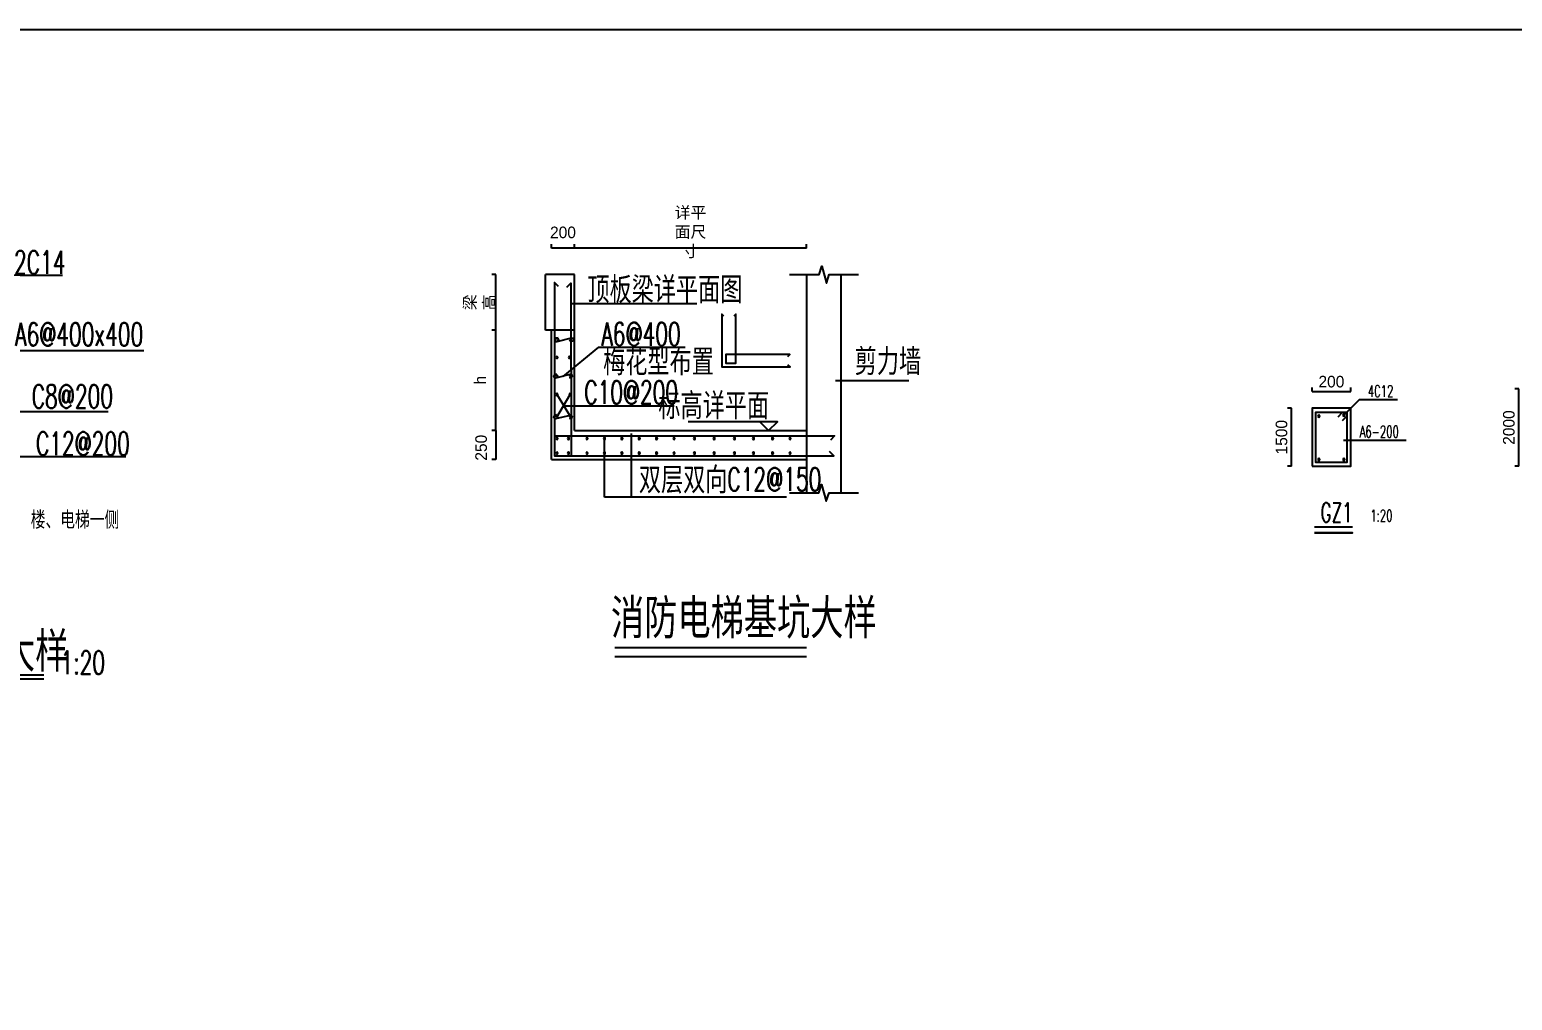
# Model space of a CAD drawing. Header units: millimetres. Extents: x 129427 to 386235, y 419441 to 703525.
# Drawn here: x 202236 to 240596, y 678398 to 703525 of the extents above; entities that cross this region are included whole.
import ezdxf
from ezdxf.enums import TextEntityAlignment as Align

# ---------------------------------------------------------------- set-up
doc = ezdxf.new("R2010")
doc.units = ezdxf.units.MM
doc.header["$LTSCALE"] = 100
doc.layers.add('B-TEXT', color=7, linetype='Continuous')
doc.layers.add('Q-AXIS', color=3, linetype='Continuous')
doc.styles.get("Standard").update_dxf_attribs({"font": 'standard'})
doc.styles.add('汉字', font='汉字')
doc.dimstyles.get("Standard").update_dxf_attribs({"dimtxt": 300, "dimasz": 100, "dimexe": 100, "dimexo": 250, "dimgap": 100, "dimtad": 0, "dimtoh": 1, "dimdec": 0, "dimdsep": 46, "dimcen": 0.09, "dimclrt": 7, "dimadec": 0, "dimazin": 0, "dimtfac": 1, "dimtdec": 4, "dimtofl": 0, "dimtmove": 0, "dimatfit": 3, "dimfxl": 4, "dimfxlon": 1, "dimtolj": 1, "dimtzin": 0, "dimarcsym": 0})

# ---------------------------------------------------------------- blocks, each defined once
blk = doc.blocks.new('*D25')
at = {"layer": 'B-TEXT', "color": 0, "linetype": 'ByBlock', "lineweight": -2}
for p, q in [((214297, 697188), (214193, 697188)), ((214293, 695747), (214293, 697188)), ((214297, 695747), (214193, 695747))]:
    blk.add_line(p, q, dxfattribs=at)
for points in [[(214293, 697188), (214310, 697088), (214277, 697088)], [(214293, 695747), (214277, 695847), (214310, 695847)]]:
    blk.add_solid(points, dxfattribs=at)
at = {"layer": 'B-TEXT', "color": 7, "linetype": 'Continuous', "lineweight": -2, "insert": (213893, 696467), "char_height": 300, "width": 417.33, "attachment_point": 5, "rotation": 90, "style": '汉字'}
blk.add_mtext('梁高', dxfattribs=at)
blk = doc.blocks.new('*D530')
at = {"layer": 'B-TEXT', "color": 0, "linetype": 'ByBlock', "lineweight": -2}
for p, q in [((214297, 693152), (214193, 693152)), ((214293, 693152), (214293, 692402)), ((214297, 692402), (214193, 692402))]:
    blk.add_line(p, q, dxfattribs=at)
for points in [[(214293, 693152), (214310, 693052), (214277, 693052)], [(214293, 692402), (214277, 692502), (214310, 692502)]]:
    blk.add_solid(points, dxfattribs=at)
at = {"layer": 'B-TEXT', "color": 7, "linetype": 'Continuous', "lineweight": -2, "insert": (213918, 692703), "char_height": 300, "width": 566.67, "attachment_point": 5, "rotation": 90, "style": '汉字'}
blk.add_mtext('250', dxfattribs=at)
blk = doc.blocks.new('*D560')
at = {"layer": 'B-TEXT', "color": 0, "linetype": 'ByBlock', "lineweight": -2}
for p, q in [((214297, 695747), (214193, 695747)), ((214293, 693152), (214293, 695747)), ((214297, 693152), (214193, 693152))]:
    blk.add_line(p, q, dxfattribs=at)
for points in [[(214293, 695747), (214310, 695647), (214277, 695647)], [(214293, 693152), (214277, 693252), (214310, 693252)]]:
    blk.add_solid(points, dxfattribs=at)
at = {"layer": 'B-TEXT', "color": 7, "linetype": 'Continuous', "lineweight": -2, "insert": (213893, 694450), "char_height": 300, "width": 110, "attachment_point": 5, "rotation": 90, "style": '汉字'}
blk.add_mtext('h', dxfattribs=at)
blk = doc.blocks.new('*D644')
at = {"layer": 'B-TEXT', "color": 0, "linetype": 'ByBlock', "lineweight": -2}
for p, q in [((215734, 697871), (215734, 697975)), ((215734, 697875), (216334, 697875)), ((216334, 697871), (216334, 697975))]:
    blk.add_line(p, q, dxfattribs=at)
for points in [[(215734, 697875), (215834, 697891), (215834, 697858)], [(216334, 697875), (216234, 697858), (216234, 697891)]]:
    blk.add_solid(points, dxfattribs=at)
at = {"layer": 'B-TEXT', "color": 7, "linetype": 'Continuous', "lineweight": -2, "insert": (216034, 698275), "char_height": 300, "width": 566.67, "attachment_point": 5, "style": '汉字'}
blk.add_mtext('200', dxfattribs=at)
blk = doc.blocks.new('*D286')
at = {"layer": 'B-TEXT', "color": 0, "linetype": 'ByBlock', "lineweight": -2}
for p, q in [((216334, 697871), (216334, 697975)), ((216334, 697875), (222334, 697875)), ((222334, 697871), (222334, 697975))]:
    blk.add_line(p, q, dxfattribs=at)
for points in [[(216334, 697875), (216434, 697891), (216434, 697858)], [(222334, 697875), (222234, 697858), (222234, 697891)]]:
    blk.add_solid(points, dxfattribs=at)
at = {"layer": 'B-TEXT', "color": 7, "linetype": 'Continuous', "lineweight": -2, "insert": (219334, 698275), "char_height": 300, "width": 1123.33, "attachment_point": 5, "style": '汉字'}
blk.add_mtext('详平面尺寸', dxfattribs=at)
blk = doc.blocks.new('*D247')
at = {"layer": 'B-TEXT', "color": 0, "linetype": 'ByBlock', "lineweight": -2}
for p, q in [((235415, 694158), (235415, 694262)), ((235415, 694162), (236415, 694162)), ((236415, 694158), (236415, 694262))]:
    blk.add_line(p, q, dxfattribs=at)
for points in [[(235415, 694162), (235515, 694179), (235515, 694145)], [(236415, 694162), (236315, 694145), (236315, 694179)]]:
    blk.add_solid(points, dxfattribs=at)
at = {"layer": 'B-TEXT', "color": 7, "linetype": 'Continuous', "lineweight": -2, "insert": (235915, 694412), "char_height": 300, "width": 566.67, "attachment_point": 5, "style": '汉字'}
blk.add_mtext('200', dxfattribs=at)
blk = doc.blocks.new('*D714')
at = {"layer": 'B-TEXT', "color": 0, "linetype": 'ByBlock', "lineweight": -2}
for p, q in [((234879, 693725), (234775, 693725)), ((234875, 693725), (234875, 692225)), ((234879, 692225), (234775, 692225))]:
    blk.add_line(p, q, dxfattribs=at)
for points in [[(234875, 693725), (234892, 693625), (234859, 693625)], [(234875, 692225), (234859, 692325), (234892, 692325)]]:
    blk.add_solid(points, dxfattribs=at)
at = {"layer": 'B-TEXT', "color": 7, "linetype": 'Continuous', "lineweight": -2, "insert": (234625, 692975), "char_height": 300, "width": 690, "attachment_point": 5, "rotation": 90, "style": '汉字'}
blk.add_mtext('1500', dxfattribs=at)
blk = doc.blocks.new('*D836')
at = {"layer": 'B-TEXT', "color": 0, "linetype": 'ByBlock', "lineweight": -2}
for p, q in [((240761, 694225), (240657, 694225)), ((240757, 694225), (240757, 692225)), ((240761, 692225), (240657, 692225))]:
    blk.add_line(p, q, dxfattribs=at)
for points in [[(240757, 694225), (240774, 694125), (240740, 694125)], [(240757, 692225), (240740, 692325), (240774, 692325)]]:
    blk.add_solid(points, dxfattribs=at)
at = {"layer": 'B-TEXT', "color": 7, "linetype": 'Continuous', "lineweight": -2, "insert": (240507, 693225), "char_height": 300, "width": 780, "attachment_point": 5, "rotation": 90, "style": '汉字'}
blk.add_mtext('2000', dxfattribs=at)

msp = doc.modelspace()

# ---------------------------------------------------------------- linework, layer by layer
at = {"layer": 'B-TEXT', "linetype": 'ByBlock'}
for p, q in [((201180.4, 697166.7), (203086.5, 697166.7)), ((215583.8, 695746.8), (215583.8, 697187.8)), ((216333.8, 697187.8), (215583.8, 697187.8)), ((216333.8, 693152.4), (216333.8, 697187.8)), ((222333.8, 697182.6), (222333.8, 693152.4)), ((223233.8, 691535.3), (223233.8, 697182.6)), ((216333.8, 695746.8), (215583.8, 695746.8)), ((215733.8, 692402.4), (215733.8, 695746.8)), ((201088.4, 695222.3), (205187.6, 695222.3)), ((223080.7, 694443.9), (224985.3, 694443.9)), ((236644.9, 693955.6), (236220.8, 693530.2)), ((236644.9, 693955.6), (237628.7, 693955.6)), ((201308.9, 693641.8), (204265.2, 693641.8)), ((216333.8, 693152.4), (222333.8, 693152.4)), ((236230.3, 692899), (237850.4, 692899)), ((201213.5, 692474.3), (204721.2, 692474.3)), ((215733.8, 692402.4), (216333.8, 692402.4)), ((215733.8, 692402.4), (222333.8, 692402.4)), ((222333.8, 692402.4), (222333.8, 691535.3)), ((235482, 690498.5), (236460.6, 690498.5)), ((199446.7, 686721.2), (202603.7, 686721.2))]:
    msp.add_line(p, q, dxfattribs=at)
at = {"layer": 'B-TEXT'}
for p, q in [((216243.2, 696434.5), (219498.1, 696434.5)), ((216955.9, 695304.4), (216033.8, 694549)), ((216955.9, 695304.4), (219194.6, 695304.4)), ((215879.4, 693497.5), (216220.6, 694080.7)), ((215886.7, 694072.2), (216230.1, 693504)), ((216050, 693789.1), (218914.5, 693789.1)), ((217110.7, 691419.1), (217110.7, 693021.8)), ((217807.5, 691419.1), (217807.5, 693074.7)), ((221813.8, 691419.1), (217110.7, 691419.1)), ((217377, 687302.7), (222334.4, 687302.7))]:
    msp.add_line(p, q, dxfattribs=at)
at = {"layer": 'B-TEXT', "linetype": 'Continuous'}
msp.add_line((222333.8, 693151.5), (222333.8, 692401.5), dxfattribs=at)
at = {"layer": 'B-TEXT', "linetype": 'ByBlock'}
for points in [[(221897.4, 697183.4), (222660, 697183.4), (222730, 697403.4), (222850, 696963.4), (222920, 697183.4), (223682.6, 697183.4)], [(215917, 696874.5), (215810.8, 696980.5), (215813.9, 692497.3), (223039.2, 692497.3), (222933.1, 692603.3)], [(220195.2, 696111.5), (220142.1, 696164.5), (220142.1, 694797.2), (221908.4, 694797.2), (221855.4, 694850.3)], [(221850.7, 695063.4), (221903.8, 695116.4), (220246.1, 695116.4), (220246.1, 694890.6), (220506.5, 694890.6), (220506.5, 696160.8), (220453.5, 696107.8)], [(236086, 693505.5), (236206.3, 693625.7), (236316.3, 693625.7), (236316.3, 692323.7), (235514.2, 692323.7), (235514.2, 693625.7), (236316.3, 693625.7), (236316.3, 693515.7), (236196, 693395.5)], [(215813.6, 693007.3), (223059.9, 693007.3), (222953.9, 692901.3)], [(221894.2, 691535.3), (222656.8, 691535.3), (222726.8, 691755.3), (222846.8, 691315.3), (222916.8, 691535.3), (223679.4, 691535.3)], [(235482, 690657.1), (236460.6, 690657.1)], [(235482, 690498.5), (236460.6, 690498.5)], [(199446.7, 686821.2), (202603.7, 686821.2)]]:
    msp.add_lwpolyline(points, dxfattribs=at)
at = {"layer": 'B-TEXT'}
for points in [[(216134.2, 696858.1), (216240.2, 696964.2), (216243, 692497.3)], [(221130.1, 693377.4), (221355.1, 693152.4), (221580.1, 693377.4), (219276.2, 693377.4)], [(217377, 687532.2), (222334.4, 687532.2)]]:
    msp.add_lwpolyline(points, dxfattribs=at)
for points in [[(215910.6, 695551.6), (215851.6, 695535, 1), (215883.4, 695454.7), (216256.1, 695546, -0.9750347), (216269.6, 695458.4), (216222.6, 695446.6)], [(215878.9, 694609.1), (215819.9, 694592.5, 1), (215851.7, 694512.1), (216224.4, 694603.4, -0.9750347), (216237.9, 694515.9), (216190.9, 694504)], [(215878.9, 693553.6), (215820, 693537, 1), (215851.8, 693456.7), (216224.5, 693548, -0.9750347), (216237.9, 693460.4), (216191, 693448.6)]]:
    msp.add_lwpolyline(points, format="xyb", dxfattribs=at)
for points in [[(215882.4, 695495.5, 1), (215927.4, 695495.5, 1)], [(216203.1, 695495.5, 1), (216248.1, 695495.5, 1)], [(215857.7, 695039.9, 1), (215902.7, 695039.9, 1)], [(216178.4, 695039.9, 1), (216223.4, 695039.9, 1)], [(215856.9, 694552.9, 1), (215901.9, 694552.9, 1)], [(216203.1, 694552.9, 1), (216248.1, 694552.9, 1)], [(215851.9, 694080.7, 1), (215896.9, 694080.7, 1)], [(216198.1, 694080.7, 1), (216243.1, 694080.7, 1)], [(215856.9, 693497.5, 1), (215901.9, 693497.5, 1)], [(216203.1, 693497.5, 1), (216248.1, 693497.5, 1)], [(215856.2, 692938.9, 1), (215901.2, 692938.9, 1)], [(216152.1, 692938.9, 1), (216197.1, 692938.9, 1)], [(216633.9, 692938.9, 1), (216678.9, 692938.9, 1)], [(217083.9, 692938.9, 1), (217128.9, 692938.9, 1)], [(217533.9, 692938.9, 1), (217578.9, 692938.9, 1)], [(217983.9, 692939.3, 1), (218028.9, 692939.3, 1)], [(218433.9, 692939.3, 1), (218478.9, 692939.3, 1)], [(218883.9, 692939.3, 1), (218928.9, 692939.3, 1)], [(219413.2, 692939.3, 1), (219458.2, 692939.3, 1)], [(219920.7, 692939.3, 1), (219965.7, 692939.3, 1)], [(220447.7, 692939.3, 1), (220492.7, 692939.3, 1)], [(220938.5, 692939.3, 1), (220983.5, 692939.3, 1)], [(221433.9, 692939.3, 1), (221478.9, 692939.3, 1)], [(221883.9, 692939.3, 1), (221928.9, 692939.3, 1)], [(215856.2, 692563.6, 1), (215901.2, 692563.6, 1)], [(216152.1, 692563.6, 1), (216197.1, 692563.6, 1)], [(216633.9, 692563.6, 1), (216678.9, 692563.6, 1)], [(217083.9, 692563.6, 1), (217128.9, 692563.6, 1)], [(217533.9, 692563.6, 1), (217578.9, 692563.6, 1)], [(217983.9, 692563.6, 1), (218028.9, 692563.6, 1)], [(218433.9, 692563.6, 1), (218478.9, 692563.6, 1)], [(218883.9, 692563.6, 1), (218928.9, 692563.6, 1)], [(219413.2, 692563.6, 1), (219458.2, 692563.6, 1)], [(219920.7, 692563.6, 1), (219965.7, 692563.6, 1)], [(220447.7, 692563.6, 1), (220492.7, 692563.6, 1)], [(220938.5, 692563.6, 1), (220983.5, 692563.6, 1)], [(221433.9, 692563.6, 1), (221478.9, 692563.6, 1)], [(221883.9, 692563.6, 1), (221928.9, 692563.6, 1)]]:
    msp.add_lwpolyline(points, format="xyb", close=True, dxfattribs=at)
at = {"layer": 'B-TEXT', "linetype": 'ByBlock'}
for points in [[(235415.2, 692224.7), (236415.2, 692224.7), (236415.2, 693724.7), (235415.2, 693724.7)], [(235482, 690498.5), (236460.6, 690498.5)], [(235482, 690498.5), (236460.6, 690498.5)], [(235482, 690498.5), (236460.6, 690498.5)], [(235482, 690498.5), (236460.6, 690498.5)], [(235482, 690498.5), (236460.6, 690498.5)], [(235482, 690498.5), (236460.6, 690498.5)], [(235482, 690498.5), (236460.6, 690498.5)]]:
    msp.add_lwpolyline(points, close=True, dxfattribs=at)
for points in [[(236213.5, 693547.9, 1), (236263.5, 693547.9, 1)], [(235567, 693522.6, 1), (235617, 693522.6, 1)], [(235567, 692401.5, 1), (235617, 692401.5, 1)], [(236213.5, 692401.5, 1), (236263.5, 692401.5, 1)]]:
    msp.add_lwpolyline(points, format="xyb", close=True, dxfattribs=at)
at = {"layer": 'Q-AXIS'}
msp.add_lwpolyline([(156734.8, 703525.4), (386234.8, 703525.4), (386234.8, 467498.7), (156734.8, 467498.7)], close=True, dxfattribs=at)

# ---------------------------------------------------------------- texts
at = {"layer": 'B-TEXT', "linetype": 'ByBlock', "width": 0.7}
for s, height, p in [('2C14', 600, (201833.5, 697202.5)), ('A6@400x400', 600, (201860.8, 695336.4)), ('C8@200', 600, (202290.7, 693730.5)), ('C12@200', 600, (202399.9, 692511.8)), ('GZ1', 500, (235632.1, 690778)), ('楼、电梯一侧', 400, (202263, 690648.1)), ('1:20', 300, (236921.3, 690793.8)), ('矮墙大样', 900, (199801, 687001.6)), ('1:20', 600, (203035.5, 686841.7))]:
    msp.add_text(s, height=height, dxfattribs=at).set_placement(p)
at = {"layer": 'B-TEXT', "width": 0.7}
for s, p in [('顶板梁详平面图', (216666.4, 697110.4)), ('A6@400', (217028.6, 695943.9)), ('梅花型布置', (217072.9, 695240.4)), ('剪力墙', (223582.3, 695250.1)), ('C10@200', (216584.8, 694435.9)), ('双层双向C12@150', (217997.8, 692185.8))]:
    msp.add_text(s, height=600, dxfattribs=at).set_placement(p, align=Align.TOP_LEFT)
msp.add_text('标高详平面', height=600, dxfattribs=at).set_placement((221366, 693506.3), align=Align.RIGHT)
at = {"layer": 'B-TEXT', "linetype": 'ByBlock', "width": 0.7}
for s, p in [('4C12', (236855, 694317.1)), ('A6-200 ', (236645, 693268.5))]:
    msp.add_text(s, height=300, dxfattribs=at).set_placement(p, align=Align.TOP_LEFT)
at = {"layer": 'B-TEXT', "width": 0.7}
msp.add_text('消防电梯基坑大样', height=900, dxfattribs=at).set_placement((217276.4, 687864.4))

# ---------------------------------------------------------------- dimensions: what is measured, and where the dimension line sits
at = {"layer": 'B-TEXT'}
for base, p1, p2, text, picture, middle in [((222333.8, 697874.7), (216333.8, 697182.6), (222333.8, 697182.6), '详平面尺寸', '*D286', (219333.8, 698274.7)), ((216333.8, 697874.7), (215733.8, 697182.6), (216333.8, 697182.6), '200', '*D644', (216033.8, 698274.7))]:
    dim = msp.add_linear_dim(base=base, p1=p1, p2=p2, text=text, dimstyle='Standard', dxfattribs=at)
    dim.commit()
    dim.dimension.update_dxf_attribs({"geometry": picture, "text_midpoint": middle})
for p1, p2, text, picture, middle in [((215406, 695746.8), (215406, 697187.8), '梁高', '*D25', (213893.3, 696467.3)), ((215406, 693152.4), (215406, 695746.8), 'h', '*D560', (213893.3, 694449.6))]:
    dim = msp.add_aligned_dim(p1=p1, p2=p2, distance=1112.7, text=text, dimstyle='Standard', dxfattribs=at)
    dim.commit()
    dim.dimension.update_dxf_attribs({"geometry": picture, "text_midpoint": middle})
at = {"layer": 'B-TEXT', "linetype": 'ByBlock'}
dim = msp.add_linear_dim(base=(236415.2, 694161.9), p1=(235415.2, 693561.9), p2=(236415.2, 693561.9), text='200', dimstyle='Standard', dxfattribs=at)
dim.commit()
dim.dimension.update_dxf_attribs({"geometry": '*D247', "text_midpoint": (235915.2, 694411.9)})
for base, p1, p2, picture, middle in [((240757.1, 692224.7), (241357.1, 694224.7), (241357.1, 692224.7), '*D836', (240507.1, 693224.7)), ((234875.3, 692224.7), (235475.3, 693724.7), (235475.3, 692224.7), '*D714', (234625.3, 692974.7))]:
    dim = msp.add_linear_dim(base=base, p1=p1, p2=p2, angle=90, dimstyle='Standard', dxfattribs=at)
    dim.commit()
    dim.dimension.update_dxf_attribs({"geometry": picture, "text_midpoint": middle})
at = {"layer": 'B-TEXT'}
dim = msp.add_linear_dim(base=(214293.3, 692402.4), p1=(215406, 693152.4), p2=(215406, 692402.4), angle=90, text='250', dimstyle='Standard', dxfattribs=at)
dim.commit()
dim.dimension.update_dxf_attribs({"geometry": '*D530', "text_midpoint": (213918.3, 692703.3)})

doc.saveas('drawing.dxf')
